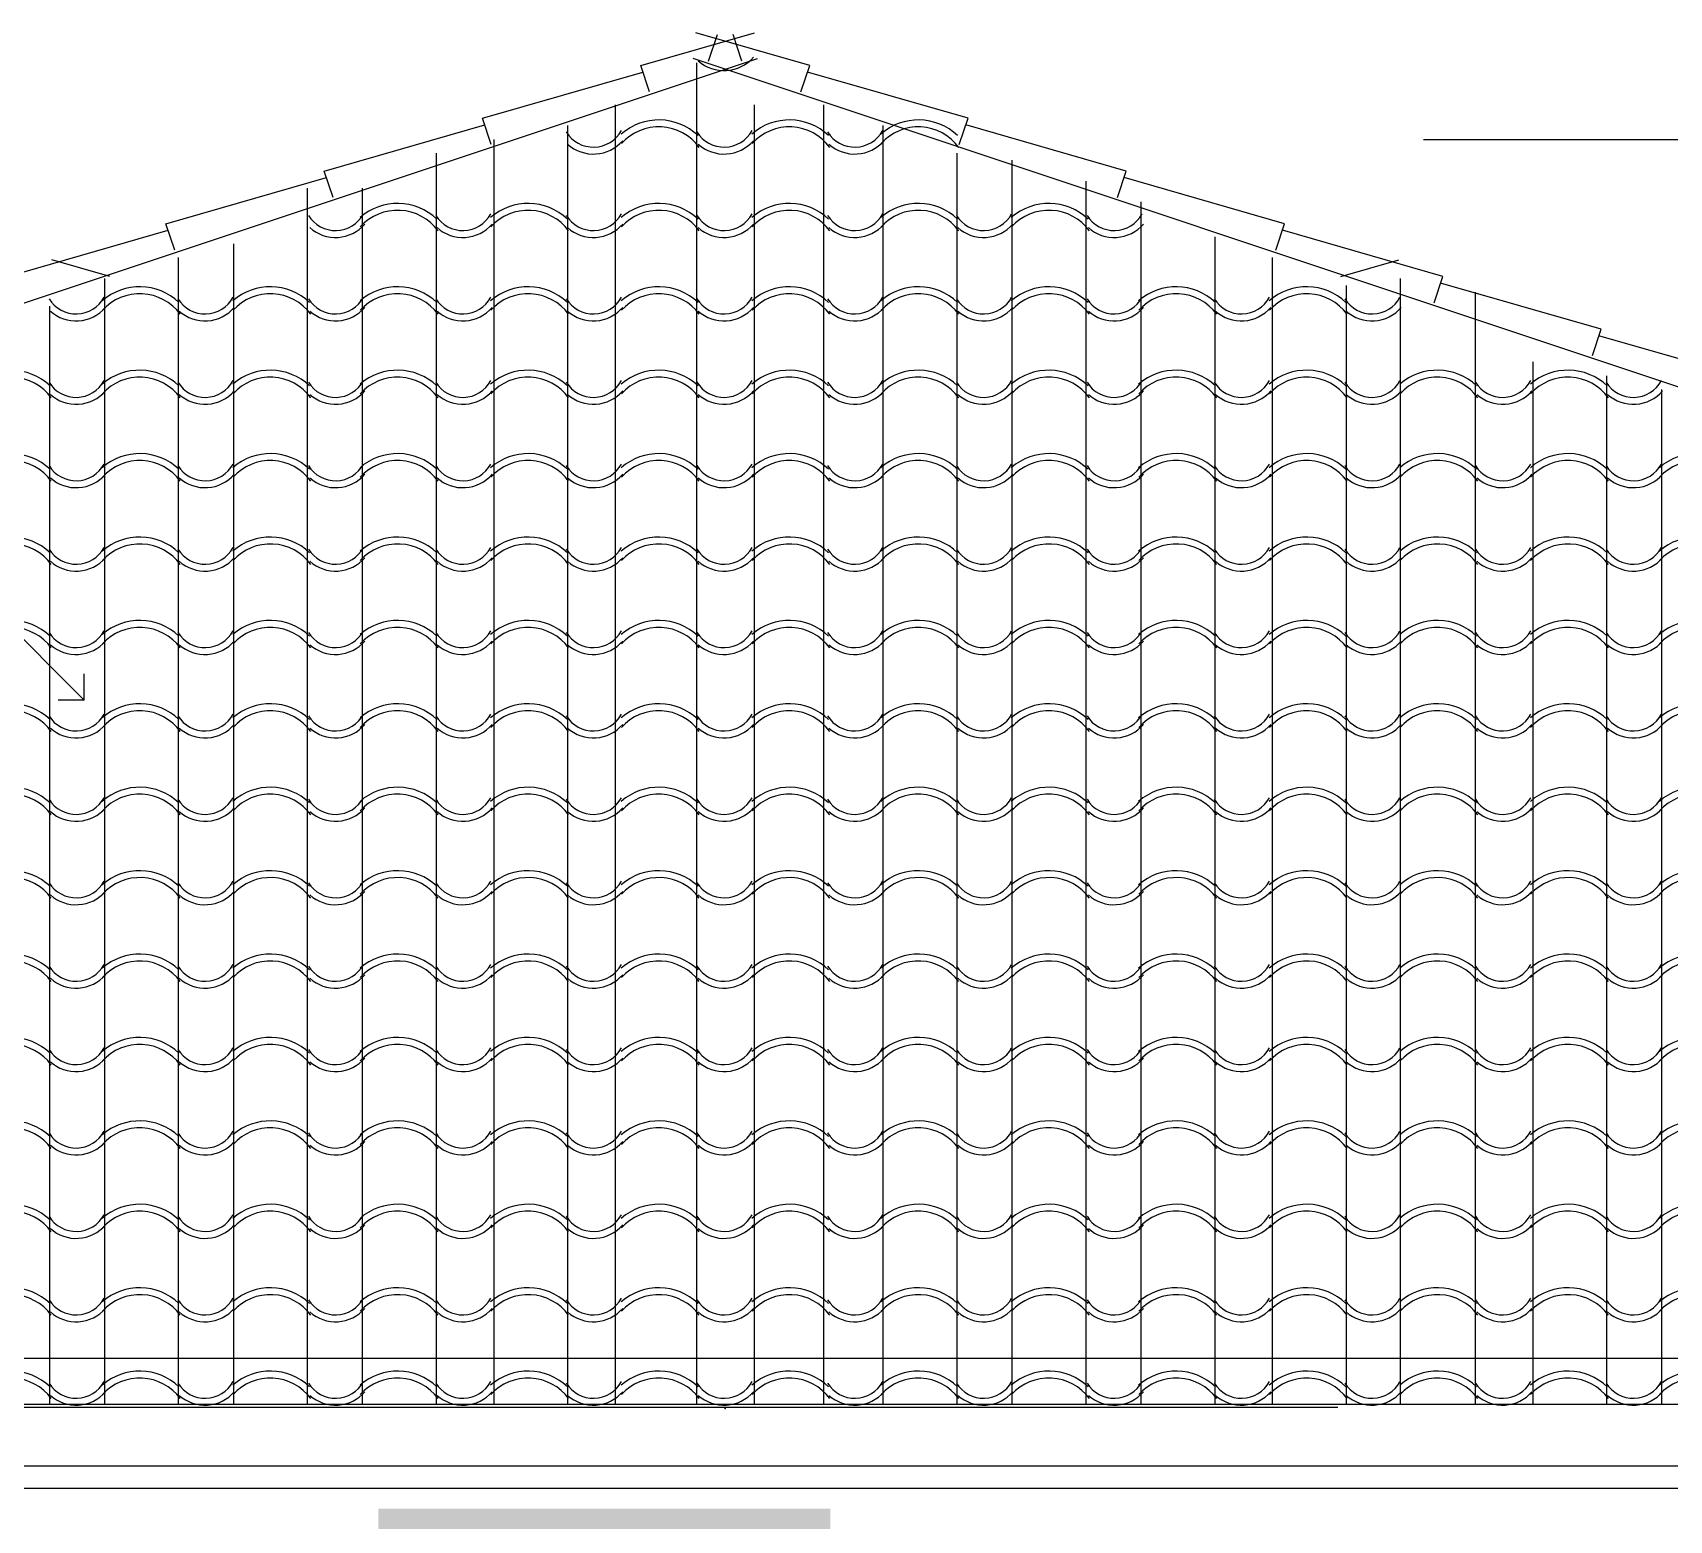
# Model space of a CAD drawing. Extents: x -92740 to -63661, y -15771 to -4391.
# Drawn here: x -84215.5 to -84090.2, y -12935.1 to -12821.1 of the extents above; entities that cross this region are included whole.
import ezdxf

# ---------------------------------------------------------------- set-up
doc = ezdxf.new("R2010")
doc.units = 0
doc.header["$MEASUREMENT"] = 0
for name, color, linetype in [('ELEVATIONS', 7, 'Continuous'), ('ROOFTILE', 7, 'Continuous'), ('STUCCO', 4, 'Continuous')]:
    doc.layers.add(name, color=color, linetype=linetype)

msp = doc.modelspace()

# ---------------------------------------------------------------- hatches: boundary and pattern name
at = {"layer": 'STUCCO', "linetype": 'Continuous', "ltscale": 12.78}
h = msp.add_hatch(dxfattribs=at)
h.set_pattern_fill('cement', color=9, scale=1.5625, style=0, pattern_type=2)
h.set_pattern_definition([(20, (0, 0), (-2.1376259, 5.8730789), [-6.09375015, 0.15625]), (55, (0, 0), (-5.11970028, 3.58485273), [-6.09375015, 0.15625]), (80, (0, 0), (-6.15504846, 1.0853011), [-6.09375015, 0.15625])])
h.paths.add_polyline_path([(-84456.9, -12936.3), (-84456.9, -13261.66), (-84421.75, -13261.66), (-84421.75, -13081.14), (-83898.84, -13081.14), (-83898.84, -13261.13), (-83867.95, -13261.13), (-83867.95, -12935.77), (-83898.84, -12935.77), (-83898.84, -13055.58), (-84023.44, -13055.58), (-84023.44, -12933.11), (-84057.52, -12933.11), (-84057.52, -13055.58), (-84154.44, -13055.58), (-84154.44, -12934.17), (-84189.05, -12934.17), (-84189.05, -13055.58), (-84286.5, -13055.58), (-84286.5, -12933.11), (-84322.18, -12933.11), (-84322.18, -13055.05), (-84421.75, -13055.05), (-84421.75, -12936.83)], flags=0)

# ---------------------------------------------------------------- linework, layer by layer
at = {"layer": 'ELEVATIONS', "color": 1, "linetype": 'Continuous', "ltscale": 12.78}
for p, q in [((-84168.96, -12823.6), (-84160.24, -12821.1)), ((-84156.02, -12823.6), (-84164.73, -12821.1)), ((-84163.76, -12823.27), (-84163.09, -12821.24)), ((-84161.21, -12823.27), (-84161.88, -12821.24)), ((-84470.72, -12926.64), (-84160.02, -12823.08)), ((-84181.08, -12827.64), (-84168.79, -12824.11)), ((-84168.28, -12825.62), (-84168.96, -12823.6)), ((-83854.26, -12926.64), (-84164.95, -12823.08)), ((-84156.69, -12825.62), (-84156.02, -12823.6)), ((-84143.89, -12827.64), (-84156.19, -12824.11)), ((-84180.41, -12829.66), (-84181.08, -12827.64)), ((-84144.57, -12829.66), (-84143.89, -12827.64)), ((-84193.21, -12831.69), (-84180.91, -12828.15)), ((-84131.77, -12831.69), (-84144.06, -12828.15)), ((-84192.53, -12833.71), (-84193.21, -12831.69)), ((-84132.44, -12833.71), (-84131.77, -12831.69)), ((-84205.33, -12835.73), (-84193.04, -12832.19)), ((-84119.65, -12835.73), (-84131.94, -12832.19)), ((-84217.45, -12839.77), (-84205.16, -12836.23)), ((-84204.66, -12837.75), (-84205.33, -12835.73)), ((-84120.32, -12837.75), (-84119.65, -12835.73)), ((-84107.52, -12839.77), (-84119.81, -12836.23)), ((-84209.64, -12839.77), (-84214.07, -12838.49)), ((-84115.34, -12839.77), (-84110.9, -12838.49)), ((-84108.19, -12841.79), (-84107.52, -12839.77)), ((-84095.4, -12843.81), (-84107.69, -12840.27)), ((-84096.07, -12845.83), (-84095.4, -12843.81)), ((-84083.27, -12847.85), (-84095.57, -12844.31)), ((-83676.34, -12926.18), (-84468.99, -12926.18)), ((-83680.55, -12930.92), (-84467.77, -12930.92)), ((-83680.8, -12932.63), (-84465.41, -12932.63))]:
    msp.add_line(p, q, dxfattribs=at)
at = {"layer": 'ELEVATIONS', "color": 1, "linetype": 'Continuous', "ltscale": 8.52}
for p, q in [((-84109, -12829.27), (-84047.23, -12829.27)), ((-84211.59, -12872.22), (-84211.59, -12870.21)), ((-84211.59, -12872.22), (-84213.6, -12872.22))]:
    msp.add_line(p, q, dxfattribs=at)
at = {"layer": 'ELEVATIONS', "color": 2, "linetype": 'Continuous', "ltscale": 8.52}
msp.add_line((-84252.06, -12831.75), (-84211.59, -12872.22), dxfattribs=at)
at = {"layer": 'ELEVATIONS', "color": 2, "linetype": 'Continuous', "ltscale": 12.78}
for p, q in [((-84500.03, -12922.65), (-83727.37, -12922.65)), ((-84499.47, -12926.38), (-84115.57, -12926.38))]:
    msp.add_line(p, q, dxfattribs=at)
at = {"layer": 'ELEVATIONS', "color": 1, "linetype": 'Continuous', "ltscale": 12.78}
msp.add_point((-84162.49, -12926.5), dxfattribs=at)
msp.add_point((-84162.49, -12926.5), dxfattribs=at)
at = {"layer": 'ROOFTILE', "color": 7, "linetype": 'Continuous', "ltscale": 12.78}
for p, q in [((-84164.66, -12926.18), (-84164.66, -12823.41)), ((-84170.9, -12926.18), (-84170.9, -12826.61)), ((-84160.25, -12926.18), (-84160.25, -12826.61)), ((-84154.93, -12926.18), (-84154.93, -12826.61)), ((-84174.54, -12926.18), (-84174.54, -12828.2)), ((-84150.38, -12926.18), (-84150.38, -12828.2)), ((-84184.61, -12926.18), (-84184.61, -12830.33)), ((-84180.2, -12926.18), (-84180.2, -12829.27)), ((-84144.72, -12926.18), (-84144.72, -12830.33)), ((-84140.5, -12926.18), (-84140.5, -12830.87)), ((-84134.84, -12926.18), (-84134.84, -12832.46)), ((-84194.48, -12926.18), (-84194.48, -12833)), ((-84190.27, -12926.18), (-84190.27, -12833)), ((-84130.63, -12926.18), (-84130.63, -12834.06)), ((-84124.97, -12926.18), (-84124.97, -12836.72)), ((-84200.14, -12926.18), (-84200.14, -12837.26)), ((-84204.36, -12926.18), (-84204.36, -12838.32)), ((-84120.56, -12926.18), (-84120.56, -12838.32)), ((-84210.02, -12926.18), (-84210.02, -12839.92)), ((-84114.9, -12926.18), (-84114.9, -12840.45)), ((-84110.77, -12926.18), (-84110.77, -12839.92)), ((-84105.02, -12926.18), (-84105.02, -12840.98)), ((-84214.23, -12926.18), (-84214.23, -12842.05)), ((-84100.61, -12926.18), (-84100.61, -12846.31)), ((-84094.95, -12926.18), (-84094.95, -12847.37)), ((-84090.74, -12926.18), (-84090.74, -12848.44))]:
    msp.add_line(p, q, dxfattribs=at)
for centre, radius, start, end in [((-84162.58, -12821.03), 2.97, 228.3381, 319.0707), ((-84167.58, -12832.15), 4.37, 46.5154, 131.1465), ((-84157.58, -12832.15), 4.37, 46.5154, 131.1465), ((-84147.7, -12832.15), 4.37, 46.5154, 131.1465), ((-84172.59, -12827.42), 2.44, 211.6504, 331.6052), ((-84167.58, -12832.15), 3.84, 36.0644, 138.0128), ((-84162.58, -12827.42), 2.44, 211.6504, 331.6052), ((-84157.58, -12832.15), 3.84, 36.0644, 138.0128), ((-84152.57, -12827.42), 2.44, 211.6504, 331.6052), ((-84147.7, -12832.15), 3.84, 36.0644, 138.0128), ((-84172.59, -12827.42), 2.97, 228.3381, 319.0707), ((-84162.58, -12827.42), 2.97, 228.3381, 319.0707), ((-84152.57, -12827.42), 2.97, 228.3381, 319.0707), ((-84187.59, -12838.54), 4.37, 46.5154, 131.1465), ((-84177.59, -12838.54), 4.37, 46.5154, 131.1465), ((-84167.58, -12838.54), 4.37, 46.5154, 131.1465), ((-84157.58, -12838.54), 4.37, 46.5154, 131.1465), ((-84147.7, -12838.54), 4.37, 46.5154, 131.1465), ((-84137.7, -12838.54), 4.37, 46.5154, 131.1465), ((-84192.34, -12833.81), 2.44, 211.6504, 331.6052), ((-84187.59, -12838.54), 3.84, 36.0644, 138.0128), ((-84182.59, -12833.81), 2.44, 211.6504, 331.6052), ((-84177.59, -12838.54), 3.84, 36.0644, 138.0128), ((-84172.59, -12833.81), 2.44, 211.6504, 331.6052), ((-84167.58, -12838.54), 3.84, 36.0644, 138.0128), ((-84162.58, -12833.81), 2.44, 211.6504, 331.6052), ((-84157.58, -12838.54), 3.84, 36.0644, 138.0128), ((-84152.57, -12833.81), 2.44, 211.6504, 331.6052), ((-84147.7, -12838.54), 3.84, 36.0644, 138.0128), ((-84142.7, -12833.81), 2.44, 211.6504, 331.6052), ((-84137.7, -12838.54), 3.84, 36.0644, 138.0128), ((-84132.7, -12833.81), 2.44, 211.6504, 331.6052), ((-84192.34, -12833.81), 2.97, 228.3381, 319.0707), ((-84182.59, -12833.81), 2.97, 228.3381, 319.0707), ((-84172.59, -12833.81), 2.97, 228.3381, 319.0707), ((-84162.58, -12833.81), 2.97, 228.3381, 319.0707), ((-84152.57, -12833.81), 2.97, 228.3381, 319.0707), ((-84142.7, -12833.81), 2.97, 228.3381, 319.0707), ((-84132.7, -12833.81), 2.97, 228.3381, 319.0707), ((-84212.21, -12840.2), 2.44, 211.6504, 331.6052), ((-84207.34, -12844.93), 4.37, 46.5154, 131.1465), ((-84207.34, -12844.93), 3.84, 36.0644, 138.0128), ((-84202.34, -12840.2), 2.44, 211.6504, 331.6052), ((-84197.34, -12844.93), 4.37, 46.5154, 131.1465), ((-84197.34, -12844.93), 3.84, 36.0644, 138.0128), ((-84192.34, -12840.2), 2.44, 211.6504, 331.6052), ((-84187.59, -12844.93), 4.37, 46.5154, 131.1465), ((-84187.59, -12844.93), 3.84, 36.0644, 138.0128), ((-84182.59, -12840.2), 2.44, 211.6504, 331.6052), ((-84177.59, -12844.93), 4.37, 46.5154, 131.1465), ((-84177.59, -12844.93), 3.84, 36.0644, 138.0128), ((-84172.59, -12840.2), 2.44, 211.6504, 331.6052), ((-84167.58, -12844.93), 4.37, 46.5154, 131.1465), ((-84167.58, -12844.93), 3.84, 36.0644, 138.0128), ((-84162.58, -12840.2), 2.44, 211.6504, 331.6052), ((-84157.58, -12844.93), 4.37, 46.5154, 131.1465), ((-84157.58, -12844.93), 3.84, 36.0644, 138.0128), ((-84152.57, -12840.2), 2.44, 211.6504, 331.6052), ((-84147.7, -12844.93), 4.37, 46.5154, 131.1465), ((-84147.7, -12844.93), 3.84, 36.0644, 138.0128), ((-84142.7, -12840.2), 2.44, 211.6504, 331.6052), ((-84137.7, -12844.93), 4.37, 46.5154, 131.1465), ((-84137.7, -12844.93), 3.84, 36.0644, 138.0128), ((-84132.7, -12840.2), 2.44, 211.6504, 331.6052), ((-84127.95, -12844.93), 4.37, 46.5154, 131.1465), ((-84127.95, -12844.93), 3.84, 36.0644, 138.0128), ((-84122.95, -12840.2), 2.44, 211.6504, 331.6052), ((-84117.95, -12844.93), 4.37, 46.5154, 131.1465), ((-84117.95, -12844.93), 3.84, 36.0644, 138.0128), ((-84112.95, -12840.2), 2.44, 211.6504, 331.6052), ((-84212.21, -12840.2), 2.97, 228.3381, 319.0707), ((-84202.34, -12840.2), 2.97, 228.3381, 319.0707), ((-84192.34, -12840.2), 2.97, 228.3381, 319.0707), ((-84182.59, -12840.2), 2.97, 228.3381, 319.0707), ((-84172.59, -12840.2), 2.97, 228.3381, 319.0707), ((-84162.58, -12840.2), 2.97, 228.3381, 319.0707), ((-84152.57, -12840.2), 2.97, 228.3381, 319.0707), ((-84142.7, -12840.2), 2.97, 228.3381, 319.0707), ((-84132.7, -12840.2), 2.97, 228.3381, 319.0707), ((-84122.95, -12840.2), 2.97, 228.3381, 319.0707), ((-84112.95, -12840.2), 2.97, 228.3381, 319.0707), ((-84217.22, -12851.32), 4.37, 46.5154, 131.1465), ((-84217.22, -12851.32), 3.84, 36.0644, 138.0128), ((-84212.21, -12846.59), 2.44, 211.6504, 331.6052), ((-84207.34, -12851.32), 4.37, 46.5154, 131.1465), ((-84207.34, -12851.32), 3.84, 36.0644, 138.0128), ((-84202.34, -12846.59), 2.44, 211.6504, 331.6052), ((-84197.34, -12851.32), 4.37, 46.5154, 131.1465), ((-84197.34, -12851.32), 3.84, 36.0644, 138.0128), ((-84192.34, -12846.59), 2.44, 211.6504, 331.6052), ((-84187.59, -12851.32), 4.37, 46.5154, 131.1465), ((-84187.59, -12851.32), 3.84, 36.0644, 138.0128), ((-84182.59, -12846.59), 2.44, 211.6504, 331.6052), ((-84177.59, -12851.32), 4.37, 46.5154, 131.1465), ((-84177.59, -12851.32), 3.84, 36.0644, 138.0128), ((-84172.59, -12846.59), 2.44, 211.6504, 331.6052), ((-84167.58, -12851.32), 4.37, 46.5154, 131.1465), ((-84167.58, -12851.32), 3.84, 36.0644, 138.0128), ((-84162.58, -12846.59), 2.44, 211.6504, 331.6052), ((-84157.58, -12851.32), 4.37, 46.5154, 131.1465), ((-84157.58, -12851.32), 3.84, 36.0644, 138.0128), ((-84152.57, -12846.59), 2.44, 211.6504, 331.6052), ((-84147.7, -12851.32), 4.37, 46.5154, 131.1465), ((-84147.7, -12851.32), 3.84, 36.0644, 138.0128), ((-84142.7, -12846.59), 2.44, 211.6504, 331.6052), ((-84137.7, -12851.32), 4.37, 46.5154, 131.1465), ((-84137.7, -12851.32), 3.84, 36.0644, 138.0128), ((-84132.7, -12846.59), 2.44, 211.6504, 331.6052), ((-84127.95, -12851.32), 4.37, 46.5154, 131.1465), ((-84127.95, -12851.32), 3.84, 36.0644, 138.0128), ((-84122.95, -12846.59), 2.44, 211.6504, 331.6052), ((-84117.95, -12851.32), 4.37, 46.5154, 131.1465), ((-84117.95, -12851.32), 3.84, 36.0644, 138.0128), ((-84112.95, -12846.59), 2.44, 211.6504, 331.6052), ((-84107.94, -12851.32), 4.37, 46.5154, 131.1465), ((-84107.94, -12851.32), 3.84, 36.0644, 138.0128), ((-84102.94, -12846.59), 2.44, 211.6504, 331.6052), ((-84097.94, -12851.32), 4.37, 46.5154, 131.1465), ((-84097.94, -12851.32), 3.84, 36.0644, 138.0128), ((-84092.93, -12846.59), 2.44, 211.6504, 331.6052), ((-84212.21, -12846.59), 2.97, 228.3381, 319.0707), ((-84202.34, -12846.59), 2.97, 228.3381, 319.0707), ((-84192.34, -12846.59), 2.97, 228.3381, 319.0707), ((-84182.59, -12846.59), 2.97, 228.3381, 319.0707), ((-84172.59, -12846.59), 2.97, 228.3381, 319.0707), ((-84162.58, -12846.59), 2.97, 228.3381, 319.0707), ((-84152.57, -12846.59), 2.97, 228.3381, 319.0707), ((-84142.7, -12846.59), 2.97, 228.3381, 319.0707), ((-84132.7, -12846.59), 2.97, 228.3381, 319.0707), ((-84122.95, -12846.59), 2.97, 228.3381, 319.0707), ((-84112.95, -12846.59), 2.97, 228.3381, 319.0707), ((-84102.94, -12846.59), 2.97, 228.3381, 319.0707), ((-84092.93, -12846.59), 2.97, 228.3381, 319.0707), ((-84217.22, -12857.71), 4.37, 46.5154, 131.1465), ((-84217.22, -12857.71), 3.84, 36.0644, 138.0128), ((-84212.21, -12852.98), 2.44, 211.6504, 331.6052), ((-84207.34, -12857.71), 4.37, 46.5154, 131.1465), ((-84207.34, -12857.71), 3.84, 36.0644, 138.0128), ((-84202.34, -12852.98), 2.44, 211.6504, 331.6052), ((-84197.34, -12857.71), 4.37, 46.5154, 131.1465), ((-84197.34, -12857.71), 3.84, 36.0644, 138.0128), ((-84192.34, -12852.98), 2.44, 211.6504, 331.6052), ((-84187.59, -12857.71), 4.37, 46.5154, 131.1465), ((-84187.59, -12857.71), 3.84, 36.0644, 138.0128), ((-84182.59, -12852.98), 2.44, 211.6504, 331.6052), ((-84177.59, -12857.71), 4.37, 46.5154, 131.1465), ((-84177.59, -12857.71), 3.84, 36.0644, 138.0128), ((-84172.59, -12852.98), 2.44, 211.6504, 331.6052), ((-84167.58, -12857.71), 4.37, 46.5154, 131.1465), ((-84167.58, -12857.71), 3.84, 36.0644, 138.0128), ((-84162.58, -12852.98), 2.44, 211.6504, 331.6052), ((-84157.58, -12857.71), 4.37, 46.5154, 131.1465), ((-84157.58, -12857.71), 3.84, 36.0644, 138.0128), ((-84152.57, -12852.98), 2.44, 211.6504, 331.6052), ((-84147.7, -12857.71), 4.37, 46.5154, 131.1465), ((-84147.7, -12857.71), 3.84, 36.0644, 138.0128), ((-84142.7, -12852.98), 2.44, 211.6504, 331.6052), ((-84137.7, -12857.71), 4.37, 46.5154, 131.1465), ((-84137.7, -12857.71), 3.84, 36.0644, 138.0128), ((-84132.7, -12852.98), 2.44, 211.6504, 331.6052), ((-84127.95, -12857.71), 4.37, 46.5154, 131.1465), ((-84127.95, -12857.71), 3.84, 36.0644, 138.0128), ((-84122.95, -12852.98), 2.44, 211.6504, 331.6052), ((-84117.95, -12857.71), 4.37, 46.5154, 131.1465), ((-84117.95, -12857.71), 3.84, 36.0644, 138.0128), ((-84112.95, -12852.98), 2.44, 211.6504, 331.6052), ((-84107.94, -12857.71), 4.37, 46.5154, 131.1465), ((-84107.94, -12857.71), 3.84, 36.0644, 138.0128), ((-84102.94, -12852.98), 2.44, 211.6504, 331.6052), ((-84097.94, -12857.71), 4.37, 46.5154, 131.1465), ((-84097.94, -12857.71), 3.84, 36.0644, 138.0128), ((-84092.93, -12852.98), 2.44, 211.6504, 331.6052), ((-84088.06, -12857.71), 4.37, 46.5154, 131.1465), ((-84088.06, -12857.71), 3.84, 36.0644, 138.0128), ((-84212.21, -12852.98), 2.97, 228.3381, 319.0707), ((-84202.34, -12852.98), 2.97, 228.3381, 319.0707), ((-84192.34, -12852.98), 2.97, 228.3381, 319.0707), ((-84182.59, -12852.98), 2.97, 228.3381, 319.0707), ((-84172.59, -12852.98), 2.97, 228.3381, 319.0707), ((-84162.58, -12852.98), 2.97, 228.3381, 319.0707), ((-84152.57, -12852.98), 2.97, 228.3381, 319.0707), ((-84142.7, -12852.98), 2.97, 228.3381, 319.0707), ((-84132.7, -12852.98), 2.97, 228.3381, 319.0707), ((-84122.95, -12852.98), 2.97, 228.3381, 319.0707), ((-84112.95, -12852.98), 2.97, 228.3381, 319.0707), ((-84102.94, -12852.98), 2.97, 228.3381, 319.0707), ((-84092.93, -12852.98), 2.97, 228.3381, 319.0707), ((-84217.22, -12864.1), 4.37, 46.5154, 131.1465), ((-84217.22, -12864.1), 3.84, 36.0644, 138.0128), ((-84212.21, -12859.37), 2.44, 211.6504, 331.6052), ((-84207.34, -12864.1), 4.37, 46.5154, 131.1465), ((-84207.34, -12864.1), 3.84, 36.0644, 138.0128), ((-84202.34, -12859.37), 2.44, 211.6504, 331.6052), ((-84197.34, -12864.1), 4.37, 46.5154, 131.1465), ((-84197.34, -12864.1), 3.84, 36.0644, 138.0128), ((-84192.34, -12859.37), 2.44, 211.6504, 331.6052), ((-84187.59, -12864.1), 4.37, 46.5154, 131.1465), ((-84187.59, -12864.1), 3.84, 36.0644, 138.0128), ((-84182.59, -12859.37), 2.44, 211.6504, 331.6052), ((-84177.59, -12864.1), 4.37, 46.5154, 131.1465), ((-84177.59, -12864.1), 3.84, 36.0644, 138.0128), ((-84172.59, -12859.37), 2.44, 211.6504, 331.6052), ((-84167.58, -12864.1), 4.37, 46.5154, 131.1465), ((-84167.58, -12864.1), 3.84, 36.0644, 138.0128), ((-84162.58, -12859.37), 2.44, 211.6504, 331.6052), ((-84157.58, -12864.1), 4.37, 46.5154, 131.1465), ((-84157.58, -12864.1), 3.84, 36.0644, 138.0128), ((-84152.57, -12859.37), 2.44, 211.6504, 331.6052), ((-84147.7, -12864.1), 4.37, 46.5154, 131.1465), ((-84147.7, -12864.1), 3.84, 36.0644, 138.0128), ((-84142.7, -12859.37), 2.44, 211.6504, 331.6052), ((-84137.7, -12864.1), 4.37, 46.5154, 131.1465), ((-84137.7, -12864.1), 3.84, 36.0644, 138.0128), ((-84132.7, -12859.37), 2.44, 211.6504, 331.6052), ((-84127.95, -12864.1), 4.37, 46.5154, 131.1465), ((-84127.95, -12864.1), 3.84, 36.0644, 138.0128), ((-84122.95, -12859.37), 2.44, 211.6504, 331.6052), ((-84117.95, -12864.1), 4.37, 46.5154, 131.1465), ((-84117.95, -12864.1), 3.84, 36.0644, 138.0128), ((-84112.95, -12859.37), 2.44, 211.6504, 331.6052), ((-84107.94, -12864.1), 4.37, 46.5154, 131.1465), ((-84107.94, -12864.1), 3.84, 36.0644, 138.0128), ((-84102.94, -12859.37), 2.44, 211.6504, 331.6052), ((-84097.94, -12864.1), 4.37, 46.5154, 131.1465), ((-84097.94, -12864.1), 3.84, 36.0644, 138.0128), ((-84092.93, -12859.37), 2.44, 211.6504, 331.6052), ((-84088.06, -12864.1), 4.37, 46.5154, 131.1465), ((-84088.06, -12864.1), 3.84, 36.0644, 138.0128), ((-84212.21, -12859.37), 2.97, 228.3381, 319.0707), ((-84202.34, -12859.37), 2.97, 228.3381, 319.0707), ((-84192.34, -12859.37), 2.97, 228.3381, 319.0707), ((-84182.59, -12859.37), 2.97, 228.3381, 319.0707), ((-84172.59, -12859.37), 2.97, 228.3381, 319.0707), ((-84162.58, -12859.37), 2.97, 228.3381, 319.0707), ((-84152.57, -12859.37), 2.97, 228.3381, 319.0707), ((-84142.7, -12859.37), 2.97, 228.3381, 319.0707), ((-84132.7, -12859.37), 2.97, 228.3381, 319.0707), ((-84122.95, -12859.37), 2.97, 228.3381, 319.0707), ((-84112.95, -12859.37), 2.97, 228.3381, 319.0707), ((-84102.94, -12859.37), 2.97, 228.3381, 319.0707), ((-84092.93, -12859.37), 2.97, 228.3381, 319.0707), ((-84217.22, -12870.49), 4.37, 46.5154, 131.1465), ((-84217.22, -12870.49), 3.84, 36.0644, 138.0128), ((-84207.34, -12870.49), 4.37, 46.5154, 131.1465), ((-84207.34, -12870.49), 3.84, 36.0644, 138.0128), ((-84197.34, -12870.49), 4.37, 46.5154, 131.1465), ((-84197.34, -12870.49), 3.84, 36.0644, 138.0128), ((-84187.59, -12870.49), 4.37, 46.5154, 131.1465), ((-84187.59, -12870.49), 3.84, 36.0644, 138.0128), ((-84177.59, -12870.49), 4.37, 46.5154, 131.1465), ((-84177.59, -12870.49), 3.84, 36.0644, 138.0128), ((-84167.58, -12870.49), 4.37, 46.5154, 131.1465), ((-84167.58, -12870.49), 3.84, 36.0644, 138.0128), ((-84157.58, -12870.49), 4.37, 46.5154, 131.1465), ((-84157.58, -12870.49), 3.84, 36.0644, 138.0128), ((-84147.7, -12870.49), 4.37, 46.5154, 131.1465), ((-84147.7, -12870.49), 3.84, 36.0644, 138.0128), ((-84137.7, -12870.49), 4.37, 46.5154, 131.1465), ((-84137.7, -12870.49), 3.84, 36.0644, 138.0128), ((-84127.95, -12870.49), 4.37, 46.5154, 131.1465), ((-84127.95, -12870.49), 3.84, 36.0644, 138.0128), ((-84117.95, -12870.49), 4.37, 46.5154, 131.1465), ((-84117.95, -12870.49), 3.84, 36.0644, 138.0128), ((-84107.94, -12870.49), 4.37, 46.5154, 131.1465), ((-84107.94, -12870.49), 3.84, 36.0644, 138.0128), ((-84097.94, -12870.49), 4.37, 46.5154, 131.1465), ((-84097.94, -12870.49), 3.84, 36.0644, 138.0128), ((-84088.06, -12870.49), 4.37, 46.5154, 131.1465), ((-84088.06, -12870.49), 3.84, 36.0644, 138.0128), ((-84212.21, -12865.76), 2.44, 211.6504, 331.6052), ((-84212.21, -12865.76), 2.97, 228.3381, 319.0707), ((-84202.34, -12865.76), 2.44, 211.6504, 331.6052), ((-84202.34, -12865.76), 2.97, 228.3381, 319.0707), ((-84192.34, -12865.76), 2.44, 211.6504, 331.6052), ((-84192.34, -12865.76), 2.97, 228.3381, 319.0707), ((-84182.59, -12865.76), 2.44, 211.6504, 331.6052), ((-84182.59, -12865.76), 2.97, 228.3381, 319.0707), ((-84172.59, -12865.76), 2.44, 211.6504, 331.6052), ((-84172.59, -12865.76), 2.97, 228.3381, 319.0707), ((-84162.58, -12865.76), 2.44, 211.6504, 331.6052), ((-84162.58, -12865.76), 2.97, 228.3381, 319.0707), ((-84152.57, -12865.76), 2.44, 211.6504, 331.6052), ((-84152.57, -12865.76), 2.97, 228.3381, 319.0707), ((-84142.7, -12865.76), 2.44, 211.6504, 331.6052), ((-84142.7, -12865.76), 2.97, 228.3381, 319.0707), ((-84132.7, -12865.76), 2.44, 211.6504, 331.6052), ((-84132.7, -12865.76), 2.97, 228.3381, 319.0707), ((-84122.95, -12865.76), 2.44, 211.6504, 331.6052), ((-84122.95, -12865.76), 2.97, 228.3381, 319.0707), ((-84112.95, -12865.76), 2.44, 211.6504, 331.6052), ((-84112.95, -12865.76), 2.97, 228.3381, 319.0707), ((-84102.94, -12865.76), 2.44, 211.6504, 331.6052), ((-84102.94, -12865.76), 2.97, 228.3381, 319.0707), ((-84092.93, -12865.76), 2.44, 211.6504, 331.6052), ((-84092.93, -12865.76), 2.97, 228.3381, 319.0707), ((-84217.22, -12876.88), 4.37, 46.5154, 131.1465), ((-84217.22, -12876.88), 3.84, 36.0644, 138.0128), ((-84207.34, -12876.88), 4.37, 46.5154, 131.1465), ((-84207.34, -12876.88), 3.84, 36.0644, 138.0128), ((-84197.34, -12876.88), 4.37, 46.5154, 131.1465), ((-84197.34, -12876.88), 3.84, 36.0644, 138.0128), ((-84187.59, -12876.88), 4.37, 46.5154, 131.1465), ((-84187.59, -12876.88), 3.84, 36.0644, 138.0128), ((-84177.59, -12876.88), 4.37, 46.5154, 131.1465), ((-84177.59, -12876.88), 3.84, 36.0644, 138.0128), ((-84167.58, -12876.88), 4.37, 46.5154, 131.1465), ((-84167.58, -12876.88), 3.84, 36.0644, 138.0128), ((-84157.58, -12876.88), 4.37, 46.5154, 131.1465), ((-84157.58, -12876.88), 3.84, 36.0644, 138.0128), ((-84147.7, -12876.88), 4.37, 46.5154, 131.1465), ((-84147.7, -12876.88), 3.84, 36.0644, 138.0128), ((-84137.7, -12876.88), 4.37, 46.5154, 131.1465), ((-84137.7, -12876.88), 3.84, 36.0644, 138.0128), ((-84127.95, -12876.88), 4.37, 46.5154, 131.1465), ((-84127.95, -12876.88), 3.84, 36.0644, 138.0128), ((-84117.95, -12876.88), 4.37, 46.5154, 131.1465), ((-84117.95, -12876.88), 3.84, 36.0644, 138.0128), ((-84107.94, -12876.88), 4.37, 46.5154, 131.1465), ((-84107.94, -12876.88), 3.84, 36.0644, 138.0128), ((-84097.94, -12876.88), 4.37, 46.5154, 131.1465), ((-84097.94, -12876.88), 3.84, 36.0644, 138.0128), ((-84088.06, -12876.88), 4.37, 46.5154, 131.1465), ((-84088.06, -12876.88), 3.84, 36.0644, 138.0128), ((-84212.21, -12872.15), 2.44, 211.6504, 331.6052), ((-84212.21, -12872.15), 2.97, 228.3381, 319.0707), ((-84202.34, -12872.15), 2.44, 211.6504, 331.6052), ((-84202.34, -12872.15), 2.97, 228.3381, 319.0707), ((-84192.34, -12872.15), 2.44, 211.6504, 331.6052), ((-84192.34, -12872.15), 2.97, 228.3381, 319.0707), ((-84182.59, -12872.15), 2.44, 211.6504, 331.6052), ((-84182.59, -12872.15), 2.97, 228.3381, 319.0707), ((-84172.59, -12872.15), 2.44, 211.6504, 331.6052), ((-84172.59, -12872.15), 2.97, 228.3381, 319.0707), ((-84162.58, -12872.15), 2.44, 211.6504, 331.6052), ((-84162.58, -12872.15), 2.97, 228.3381, 319.0707), ((-84152.57, -12872.15), 2.44, 211.6504, 331.6052), ((-84152.57, -12872.15), 2.97, 228.3381, 319.0707), ((-84142.7, -12872.15), 2.44, 211.6504, 331.6052), ((-84142.7, -12872.15), 2.97, 228.3381, 319.0707), ((-84132.7, -12872.15), 2.44, 211.6504, 331.6052), ((-84132.7, -12872.15), 2.97, 228.3381, 319.0707), ((-84122.95, -12872.15), 2.44, 211.6504, 331.6052), ((-84122.95, -12872.15), 2.97, 228.3381, 319.0707), ((-84112.95, -12872.15), 2.44, 211.6504, 331.6052), ((-84112.95, -12872.15), 2.97, 228.3381, 319.0707), ((-84102.94, -12872.15), 2.44, 211.6504, 331.6052), ((-84102.94, -12872.15), 2.97, 228.3381, 319.0707), ((-84092.93, -12872.15), 2.44, 211.6504, 331.6052), ((-84092.93, -12872.15), 2.97, 228.3381, 319.0707), ((-84217.22, -12883.27), 4.37, 46.5154, 131.1465), ((-84207.34, -12883.27), 4.37, 46.5154, 131.1465), ((-84197.34, -12883.27), 4.37, 46.5154, 131.1465), ((-84187.59, -12883.27), 4.37, 46.5154, 131.1465), ((-84177.59, -12883.27), 4.37, 46.5154, 131.1465), ((-84167.58, -12883.27), 4.37, 46.5154, 131.1465), ((-84157.58, -12883.27), 4.37, 46.5154, 131.1465), ((-84147.7, -12883.27), 4.37, 46.5154, 131.1465), ((-84137.7, -12883.27), 4.37, 46.5154, 131.1465), ((-84127.95, -12883.27), 4.37, 46.5154, 131.1465), ((-84117.95, -12883.27), 4.37, 46.5154, 131.1465), ((-84107.94, -12883.27), 4.37, 46.5154, 131.1465), ((-84097.94, -12883.27), 4.37, 46.5154, 131.1465), ((-84088.06, -12883.27), 4.37, 46.5154, 131.1465), ((-84217.22, -12883.27), 3.84, 36.0644, 138.0128), ((-84212.21, -12878.54), 2.44, 211.6504, 331.6052), ((-84212.21, -12878.54), 2.97, 228.3381, 319.0707), ((-84207.34, -12883.27), 3.84, 36.0644, 138.0128), ((-84202.34, -12878.54), 2.44, 211.6504, 331.6052), ((-84202.34, -12878.54), 2.97, 228.3381, 319.0707), ((-84197.34, -12883.27), 3.84, 36.0644, 138.0128), ((-84192.34, -12878.54), 2.44, 211.6504, 331.6052), ((-84192.34, -12878.54), 2.97, 228.3381, 319.0707), ((-84187.59, -12883.27), 3.84, 36.0644, 138.0128), ((-84182.59, -12878.54), 2.44, 211.6504, 331.6052), ((-84182.59, -12878.54), 2.97, 228.3381, 319.0707), ((-84177.59, -12883.27), 3.84, 36.0644, 138.0128), ((-84172.59, -12878.54), 2.44, 211.6504, 331.6052), ((-84172.59, -12878.54), 2.97, 228.3381, 319.0707), ((-84167.58, -12883.27), 3.84, 36.0644, 138.0128), ((-84162.58, -12878.54), 2.44, 211.6504, 331.6052), ((-84162.58, -12878.54), 2.97, 228.3381, 319.0707), ((-84157.58, -12883.27), 3.84, 36.0644, 138.0128), ((-84152.57, -12878.54), 2.44, 211.6504, 331.6052), ((-84152.57, -12878.54), 2.97, 228.3381, 319.0707), ((-84147.7, -12883.27), 3.84, 36.0644, 138.0128), ((-84142.7, -12878.54), 2.44, 211.6504, 331.6052), ((-84142.7, -12878.54), 2.97, 228.3381, 319.0707), ((-84137.7, -12883.27), 3.84, 36.0644, 138.0128), ((-84132.7, -12878.54), 2.44, 211.6504, 331.6052), ((-84132.7, -12878.54), 2.97, 228.3381, 319.0707), ((-84127.95, -12883.27), 3.84, 36.0644, 138.0128), ((-84122.95, -12878.54), 2.44, 211.6504, 331.6052), ((-84122.95, -12878.54), 2.97, 228.3381, 319.0707), ((-84117.95, -12883.27), 3.84, 36.0644, 138.0128), ((-84112.95, -12878.54), 2.44, 211.6504, 331.6052), ((-84112.95, -12878.54), 2.97, 228.3381, 319.0707), ((-84107.94, -12883.27), 3.84, 36.0644, 138.0128), ((-84102.94, -12878.54), 2.44, 211.6504, 331.6052), ((-84102.94, -12878.54), 2.97, 228.3381, 319.0707), ((-84097.94, -12883.27), 3.84, 36.0644, 138.0128), ((-84092.93, -12878.54), 2.44, 211.6504, 331.6052), ((-84092.93, -12878.54), 2.97, 228.3381, 319.0707), ((-84088.06, -12883.27), 3.84, 36.0644, 138.0128), ((-84217.22, -12889.66), 4.37, 46.5154, 131.1465), ((-84207.34, -12889.66), 4.37, 46.5154, 131.1465), ((-84197.34, -12889.66), 4.37, 46.5154, 131.1465), ((-84187.59, -12889.66), 4.37, 46.5154, 131.1465), ((-84177.59, -12889.66), 4.37, 46.5154, 131.1465), ((-84167.58, -12889.66), 4.37, 46.5154, 131.1465), ((-84157.58, -12889.66), 4.37, 46.5154, 131.1465), ((-84147.7, -12889.66), 4.37, 46.5154, 131.1465), ((-84137.7, -12889.66), 4.37, 46.5154, 131.1465), ((-84127.95, -12889.66), 4.37, 46.5154, 131.1465), ((-84117.95, -12889.66), 4.37, 46.5154, 131.1465), ((-84107.94, -12889.66), 4.37, 46.5154, 131.1465), ((-84097.94, -12889.66), 4.37, 46.5154, 131.1465), ((-84088.06, -12889.66), 4.37, 46.5154, 131.1465), ((-84217.22, -12889.66), 3.84, 36.0644, 138.0128), ((-84212.21, -12884.93), 2.44, 211.6504, 331.6052), ((-84212.21, -12884.93), 2.97, 228.3381, 319.0707), ((-84207.34, -12889.66), 3.84, 36.0644, 138.0128), ((-84202.34, -12884.93), 2.44, 211.6504, 331.6052), ((-84202.34, -12884.93), 2.97, 228.3381, 319.0707), ((-84197.34, -12889.66), 3.84, 36.0644, 138.0128), ((-84192.34, -12884.93), 2.44, 211.6504, 331.6052), ((-84192.34, -12884.93), 2.97, 228.3381, 319.0707), ((-84187.59, -12889.66), 3.84, 36.0644, 138.0128), ((-84182.59, -12884.93), 2.44, 211.6504, 331.6052), ((-84182.59, -12884.93), 2.97, 228.3381, 319.0707), ((-84177.59, -12889.66), 3.84, 36.0644, 138.0128), ((-84172.59, -12884.93), 2.44, 211.6504, 331.6052), ((-84172.59, -12884.93), 2.97, 228.3381, 319.0707), ((-84167.58, -12889.66), 3.84, 36.0644, 138.0128), ((-84162.58, -12884.93), 2.44, 211.6504, 331.6052), ((-84162.58, -12884.93), 2.97, 228.3381, 319.0707), ((-84157.58, -12889.66), 3.84, 36.0644, 138.0128), ((-84152.57, -12884.93), 2.44, 211.6504, 331.6052), ((-84152.57, -12884.93), 2.97, 228.3381, 319.0707), ((-84147.7, -12889.66), 3.84, 36.0644, 138.0128), ((-84142.7, -12884.93), 2.44, 211.6504, 331.6052), ((-84142.7, -12884.93), 2.97, 228.3381, 319.0707), ((-84137.7, -12889.66), 3.84, 36.0644, 138.0128), ((-84132.7, -12884.93), 2.44, 211.6504, 331.6052), ((-84132.7, -12884.93), 2.97, 228.3381, 319.0707), ((-84127.95, -12889.66), 3.84, 36.0644, 138.0128), ((-84122.95, -12884.93), 2.44, 211.6504, 331.6052), ((-84122.95, -12884.93), 2.97, 228.3381, 319.0707), ((-84117.95, -12889.66), 3.84, 36.0644, 138.0128), ((-84112.95, -12884.93), 2.44, 211.6504, 331.6052), ((-84112.95, -12884.93), 2.97, 228.3381, 319.0707), ((-84107.94, -12889.66), 3.84, 36.0644, 138.0128), ((-84102.94, -12884.93), 2.44, 211.6504, 331.6052), ((-84102.94, -12884.93), 2.97, 228.3381, 319.0707), ((-84097.94, -12889.66), 3.84, 36.0644, 138.0128), ((-84092.93, -12884.93), 2.44, 211.6504, 331.6052), ((-84092.93, -12884.93), 2.97, 228.3381, 319.0707), ((-84088.06, -12889.66), 3.84, 36.0644, 138.0128), ((-84217.22, -12896.05), 4.37, 46.5154, 131.1465), ((-84207.34, -12896.05), 4.37, 46.5154, 131.1465), ((-84197.34, -12896.05), 4.37, 46.5154, 131.1465), ((-84187.59, -12896.05), 4.37, 46.5154, 131.1465), ((-84177.59, -12896.05), 4.37, 46.5154, 131.1465), ((-84167.58, -12896.05), 4.37, 46.5154, 131.1465), ((-84157.58, -12896.05), 4.37, 46.5154, 131.1465), ((-84147.7, -12896.05), 4.37, 46.5154, 131.1465), ((-84137.7, -12896.05), 4.37, 46.5154, 131.1465), ((-84127.95, -12896.05), 4.37, 46.5154, 131.1465), ((-84117.95, -12896.05), 4.37, 46.5154, 131.1465), ((-84107.94, -12896.05), 4.37, 46.5154, 131.1465), ((-84097.94, -12896.05), 4.37, 46.5154, 131.1465), ((-84088.06, -12896.05), 4.37, 46.5154, 131.1465), ((-84217.22, -12896.05), 3.84, 36.0644, 138.0128), ((-84212.21, -12891.32), 2.44, 211.6504, 331.6052), ((-84207.34, -12896.05), 3.84, 36.0644, 138.0128), ((-84202.34, -12891.32), 2.44, 211.6504, 331.6052), ((-84197.34, -12896.05), 3.84, 36.0644, 138.0128), ((-84192.34, -12891.32), 2.44, 211.6504, 331.6052), ((-84187.59, -12896.05), 3.84, 36.0644, 138.0128), ((-84182.59, -12891.32), 2.44, 211.6504, 331.6052), ((-84177.59, -12896.05), 3.84, 36.0644, 138.0128), ((-84172.59, -12891.32), 2.44, 211.6504, 331.6052), ((-84167.58, -12896.05), 3.84, 36.0644, 138.0128), ((-84162.58, -12891.32), 2.44, 211.6504, 331.6052), ((-84157.58, -12896.05), 3.84, 36.0644, 138.0128), ((-84152.57, -12891.32), 2.44, 211.6504, 331.6052), ((-84147.7, -12896.05), 3.84, 36.0644, 138.0128), ((-84142.7, -12891.32), 2.44, 211.6504, 331.6052), ((-84137.7, -12896.05), 3.84, 36.0644, 138.0128), ((-84132.7, -12891.32), 2.44, 211.6504, 331.6052), ((-84127.95, -12896.05), 3.84, 36.0644, 138.0128), ((-84122.95, -12891.32), 2.44, 211.6504, 331.6052), ((-84117.95, -12896.05), 3.84, 36.0644, 138.0128), ((-84112.95, -12891.32), 2.44, 211.6504, 331.6052), ((-84107.94, -12896.05), 3.84, 36.0644, 138.0128), ((-84102.94, -12891.32), 2.44, 211.6504, 331.6052), ((-84097.94, -12896.05), 3.84, 36.0644, 138.0128), ((-84092.93, -12891.32), 2.44, 211.6504, 331.6052), ((-84088.06, -12896.05), 3.84, 36.0644, 138.0128), ((-84212.21, -12891.32), 2.97, 228.3381, 319.0707), ((-84202.34, -12891.32), 2.97, 228.3381, 319.0707), ((-84192.34, -12891.32), 2.97, 228.3381, 319.0707), ((-84182.59, -12891.32), 2.97, 228.3381, 319.0707), ((-84172.59, -12891.32), 2.97, 228.3381, 319.0707), ((-84162.58, -12891.32), 2.97, 228.3381, 319.0707), ((-84152.57, -12891.32), 2.97, 228.3381, 319.0707), ((-84142.7, -12891.32), 2.97, 228.3381, 319.0707), ((-84132.7, -12891.32), 2.97, 228.3381, 319.0707), ((-84122.95, -12891.32), 2.97, 228.3381, 319.0707), ((-84112.95, -12891.32), 2.97, 228.3381, 319.0707), ((-84102.94, -12891.32), 2.97, 228.3381, 319.0707), ((-84092.93, -12891.32), 2.97, 228.3381, 319.0707), ((-84217.22, -12902.44), 4.37, 46.5154, 131.1465), ((-84207.34, -12902.44), 4.37, 46.5154, 131.1465), ((-84197.34, -12902.44), 4.37, 46.5154, 131.1465), ((-84187.59, -12902.44), 4.37, 46.5154, 131.1465), ((-84177.59, -12902.44), 4.37, 46.5154, 131.1465), ((-84167.58, -12902.44), 4.37, 46.5154, 131.1465), ((-84157.58, -12902.44), 4.37, 46.5154, 131.1465), ((-84147.7, -12902.44), 4.37, 46.5154, 131.1465), ((-84137.7, -12902.44), 4.37, 46.5154, 131.1465), ((-84127.95, -12902.44), 4.37, 46.5154, 131.1465), ((-84117.95, -12902.44), 4.37, 46.5154, 131.1465), ((-84107.94, -12902.44), 4.37, 46.5154, 131.1465), ((-84097.94, -12902.44), 4.37, 46.5154, 131.1465), ((-84088.06, -12902.44), 4.37, 46.5154, 131.1465), ((-84217.22, -12902.44), 3.84, 36.0644, 138.0128), ((-84212.21, -12897.71), 2.44, 211.6504, 331.6052), ((-84207.34, -12902.44), 3.84, 36.0644, 138.0128), ((-84202.34, -12897.71), 2.44, 211.6504, 331.6052), ((-84197.34, -12902.44), 3.84, 36.0644, 138.0128), ((-84192.34, -12897.71), 2.44, 211.6504, 331.6052), ((-84187.59, -12902.44), 3.84, 36.0644, 138.0128), ((-84182.59, -12897.71), 2.44, 211.6504, 331.6052), ((-84177.59, -12902.44), 3.84, 36.0644, 138.0128), ((-84172.59, -12897.71), 2.44, 211.6504, 331.6052), ((-84167.58, -12902.44), 3.84, 36.0644, 138.0128), ((-84162.58, -12897.71), 2.44, 211.6504, 331.6052), ((-84157.58, -12902.44), 3.84, 36.0644, 138.0128), ((-84152.57, -12897.71), 2.44, 211.6504, 331.6052), ((-84147.7, -12902.44), 3.84, 36.0644, 138.0128), ((-84142.7, -12897.71), 2.44, 211.6504, 331.6052), ((-84137.7, -12902.44), 3.84, 36.0644, 138.0128), ((-84132.7, -12897.71), 2.44, 211.6504, 331.6052), ((-84127.95, -12902.44), 3.84, 36.0644, 138.0128), ((-84122.95, -12897.71), 2.44, 211.6504, 331.6052), ((-84117.95, -12902.44), 3.84, 36.0644, 138.0128), ((-84112.95, -12897.71), 2.44, 211.6504, 331.6052), ((-84107.94, -12902.44), 3.84, 36.0644, 138.0128), ((-84102.94, -12897.71), 2.44, 211.6504, 331.6052), ((-84097.94, -12902.44), 3.84, 36.0644, 138.0128), ((-84092.93, -12897.71), 2.44, 211.6504, 331.6052), ((-84088.06, -12902.44), 3.84, 36.0644, 138.0128), ((-84212.21, -12897.71), 2.97, 228.3381, 319.0707), ((-84202.34, -12897.71), 2.97, 228.3381, 319.0707), ((-84192.34, -12897.71), 2.97, 228.3381, 319.0707), ((-84182.59, -12897.71), 2.97, 228.3381, 319.0707), ((-84172.59, -12897.71), 2.97, 228.3381, 319.0707), ((-84162.58, -12897.71), 2.97, 228.3381, 319.0707), ((-84152.57, -12897.71), 2.97, 228.3381, 319.0707), ((-84142.7, -12897.71), 2.97, 228.3381, 319.0707), ((-84132.7, -12897.71), 2.97, 228.3381, 319.0707), ((-84122.95, -12897.71), 2.97, 228.3381, 319.0707), ((-84112.95, -12897.71), 2.97, 228.3381, 319.0707), ((-84102.94, -12897.71), 2.97, 228.3381, 319.0707), ((-84092.93, -12897.71), 2.97, 228.3381, 319.0707), ((-84217.22, -12908.83), 4.37, 46.5154, 131.1465), ((-84217.22, -12908.83), 3.84, 36.0644, 138.0128), ((-84212.21, -12904.1), 2.44, 211.6504, 331.6052), ((-84207.34, -12908.83), 4.37, 46.5154, 131.1465), ((-84207.34, -12908.83), 3.84, 36.0644, 138.0128), ((-84202.34, -12904.1), 2.44, 211.6504, 331.6052), ((-84197.34, -12908.83), 4.37, 46.5154, 131.1465), ((-84197.34, -12908.83), 3.84, 36.0644, 138.0128), ((-84192.34, -12904.1), 2.44, 211.6504, 331.6052), ((-84187.59, -12908.83), 4.37, 46.5154, 131.1465), ((-84187.59, -12908.83), 3.84, 36.0644, 138.0128), ((-84182.59, -12904.1), 2.44, 211.6504, 331.6052), ((-84177.59, -12908.83), 4.37, 46.5154, 131.1465), ((-84177.59, -12908.83), 3.84, 36.0644, 138.0128), ((-84172.59, -12904.1), 2.44, 211.6504, 331.6052), ((-84167.58, -12908.83), 4.37, 46.5154, 131.1465), ((-84167.58, -12908.83), 3.84, 36.0644, 138.0128), ((-84162.58, -12904.1), 2.44, 211.6504, 331.6052), ((-84157.58, -12908.83), 4.37, 46.5154, 131.1465), ((-84157.58, -12908.83), 3.84, 36.0644, 138.0128), ((-84152.57, -12904.1), 2.44, 211.6504, 331.6052), ((-84147.7, -12908.83), 4.37, 46.5154, 131.1465), ((-84147.7, -12908.83), 3.84, 36.0644, 138.0128), ((-84142.7, -12904.1), 2.44, 211.6504, 331.6052), ((-84137.7, -12908.83), 4.37, 46.5154, 131.1465), ((-84137.7, -12908.83), 3.84, 36.0644, 138.0128), ((-84132.7, -12904.1), 2.44, 211.6504, 331.6052), ((-84127.95, -12908.83), 4.37, 46.5154, 131.1465), ((-84127.95, -12908.83), 3.84, 36.0644, 138.0128), ((-84122.95, -12904.1), 2.44, 211.6504, 331.6052), ((-84117.95, -12908.83), 4.37, 46.5154, 131.1465), ((-84117.95, -12908.83), 3.84, 36.0644, 138.0128), ((-84112.95, -12904.1), 2.44, 211.6504, 331.6052), ((-84107.94, -12908.83), 4.37, 46.5154, 131.1465), ((-84107.94, -12908.83), 3.84, 36.0644, 138.0128), ((-84102.94, -12904.1), 2.44, 211.6504, 331.6052), ((-84097.94, -12908.83), 4.37, 46.5154, 131.1465), ((-84097.94, -12908.83), 3.84, 36.0644, 138.0128), ((-84092.93, -12904.1), 2.44, 211.6504, 331.6052), ((-84088.06, -12908.83), 4.37, 46.5154, 131.1465), ((-84088.06, -12908.83), 3.84, 36.0644, 138.0128), ((-84212.21, -12904.1), 2.97, 228.3381, 319.0707), ((-84202.34, -12904.1), 2.97, 228.3381, 319.0707), ((-84192.34, -12904.1), 2.97, 228.3381, 319.0707), ((-84182.59, -12904.1), 2.97, 228.3381, 319.0707), ((-84172.59, -12904.1), 2.97, 228.3381, 319.0707), ((-84162.58, -12904.1), 2.97, 228.3381, 319.0707), ((-84152.57, -12904.1), 2.97, 228.3381, 319.0707), ((-84142.7, -12904.1), 2.97, 228.3381, 319.0707), ((-84132.7, -12904.1), 2.97, 228.3381, 319.0707), ((-84122.95, -12904.1), 2.97, 228.3381, 319.0707), ((-84112.95, -12904.1), 2.97, 228.3381, 319.0707), ((-84102.94, -12904.1), 2.97, 228.3381, 319.0707), ((-84092.93, -12904.1), 2.97, 228.3381, 319.0707), ((-84217.22, -12915.22), 4.37, 46.5154, 131.1465), ((-84217.22, -12915.22), 3.84, 36.0644, 138.0128), ((-84212.21, -12910.49), 2.44, 211.6504, 331.6052), ((-84207.34, -12915.22), 4.37, 46.5154, 131.1465), ((-84207.34, -12915.22), 3.84, 36.0644, 138.0128), ((-84202.34, -12910.49), 2.44, 211.6504, 331.6052), ((-84197.34, -12915.22), 4.37, 46.5154, 131.1465), ((-84197.34, -12915.22), 3.84, 36.0644, 138.0128), ((-84192.34, -12910.49), 2.44, 211.6504, 331.6052), ((-84187.59, -12915.22), 4.37, 46.5154, 131.1465), ((-84187.59, -12915.22), 3.84, 36.0644, 138.0128), ((-84182.59, -12910.49), 2.44, 211.6504, 331.6052), ((-84177.59, -12915.22), 4.37, 46.5154, 131.1465), ((-84177.59, -12915.22), 3.84, 36.0644, 138.0128), ((-84172.59, -12910.49), 2.44, 211.6504, 331.6052), ((-84167.58, -12915.22), 4.37, 46.5154, 131.1465), ((-84167.58, -12915.22), 3.84, 36.0644, 138.0128), ((-84162.58, -12910.49), 2.44, 211.6504, 331.6052), ((-84157.58, -12915.22), 4.37, 46.5154, 131.1465), ((-84157.58, -12915.22), 3.84, 36.0644, 138.0128), ((-84152.57, -12910.49), 2.44, 211.6504, 331.6052), ((-84147.7, -12915.22), 4.37, 46.5154, 131.1465), ((-84147.7, -12915.22), 3.84, 36.0644, 138.0128), ((-84142.7, -12910.49), 2.44, 211.6504, 331.6052), ((-84137.7, -12915.22), 4.37, 46.5154, 131.1465), ((-84137.7, -12915.22), 3.84, 36.0644, 138.0128), ((-84132.7, -12910.49), 2.44, 211.6504, 331.6052), ((-84127.95, -12915.22), 4.37, 46.5154, 131.1465), ((-84127.95, -12915.22), 3.84, 36.0644, 138.0128), ((-84122.95, -12910.49), 2.44, 211.6504, 331.6052), ((-84117.95, -12915.22), 4.37, 46.5154, 131.1465), ((-84117.95, -12915.22), 3.84, 36.0644, 138.0128), ((-84112.95, -12910.49), 2.44, 211.6504, 331.6052), ((-84107.94, -12915.22), 4.37, 46.5154, 131.1465), ((-84107.94, -12915.22), 3.84, 36.0644, 138.0128), ((-84102.94, -12910.49), 2.44, 211.6504, 331.6052), ((-84097.94, -12915.22), 4.37, 46.5154, 131.1465), ((-84097.94, -12915.22), 3.84, 36.0644, 138.0128), ((-84092.93, -12910.49), 2.44, 211.6504, 331.6052), ((-84088.06, -12915.22), 4.37, 46.5154, 131.1465), ((-84088.06, -12915.22), 3.84, 36.0644, 138.0128), ((-84212.21, -12910.49), 2.97, 228.3381, 319.0707), ((-84202.34, -12910.49), 2.97, 228.3381, 319.0707), ((-84192.34, -12910.49), 2.97, 228.3381, 319.0707), ((-84182.59, -12910.49), 2.97, 228.3381, 319.0707), ((-84172.59, -12910.49), 2.97, 228.3381, 319.0707), ((-84162.58, -12910.49), 2.97, 228.3381, 319.0707), ((-84152.57, -12910.49), 2.97, 228.3381, 319.0707), ((-84142.7, -12910.49), 2.97, 228.3381, 319.0707), ((-84132.7, -12910.49), 2.97, 228.3381, 319.0707), ((-84122.95, -12910.49), 2.97, 228.3381, 319.0707), ((-84112.95, -12910.49), 2.97, 228.3381, 319.0707), ((-84102.94, -12910.49), 2.97, 228.3381, 319.0707), ((-84092.93, -12910.49), 2.97, 228.3381, 319.0707), ((-84217.22, -12921.61), 4.37, 46.5154, 131.1465), ((-84217.22, -12921.61), 3.84, 36.0644, 138.0128), ((-84212.21, -12916.88), 2.44, 211.6504, 331.6052), ((-84207.34, -12921.61), 4.37, 46.5154, 131.1465), ((-84207.34, -12921.61), 3.84, 36.0644, 138.0128), ((-84202.34, -12916.88), 2.44, 211.6504, 331.6052), ((-84197.34, -12921.61), 4.37, 46.5154, 131.1465), ((-84197.34, -12921.61), 3.84, 36.0644, 138.0128), ((-84192.34, -12916.88), 2.44, 211.6504, 331.6052), ((-84187.59, -12921.61), 4.37, 46.5154, 131.1465), ((-84187.59, -12921.61), 3.84, 36.0644, 138.0128), ((-84182.59, -12916.88), 2.44, 211.6504, 331.6052), ((-84177.59, -12921.61), 4.37, 46.5154, 131.1465), ((-84177.59, -12921.61), 3.84, 36.0644, 138.0128), ((-84172.59, -12916.88), 2.44, 211.6504, 331.6052), ((-84167.58, -12921.61), 4.37, 46.5154, 131.1465), ((-84167.58, -12921.61), 3.84, 36.0644, 138.0128), ((-84162.58, -12916.88), 2.44, 211.6504, 331.6052), ((-84157.58, -12921.61), 4.37, 46.5154, 131.1465), ((-84157.58, -12921.61), 3.84, 36.0644, 138.0128), ((-84152.57, -12916.88), 2.44, 211.6504, 331.6052), ((-84147.7, -12921.61), 4.37, 46.5154, 131.1465), ((-84147.7, -12921.61), 3.84, 36.0644, 138.0128), ((-84142.7, -12916.88), 2.44, 211.6504, 331.6052), ((-84137.7, -12921.61), 4.37, 46.5154, 131.1465), ((-84137.7, -12921.61), 3.84, 36.0644, 138.0128), ((-84132.7, -12916.88), 2.44, 211.6504, 331.6052), ((-84127.95, -12921.61), 4.37, 46.5154, 131.1465), ((-84127.95, -12921.61), 3.84, 36.0644, 138.0128), ((-84122.95, -12916.88), 2.44, 211.6504, 331.6052), ((-84117.95, -12921.61), 4.37, 46.5154, 131.1465), ((-84117.95, -12921.61), 3.84, 36.0644, 138.0128), ((-84112.95, -12916.88), 2.44, 211.6504, 331.6052), ((-84107.94, -12921.61), 4.37, 46.5154, 131.1465), ((-84107.94, -12921.61), 3.84, 36.0644, 138.0128), ((-84102.94, -12916.88), 2.44, 211.6504, 331.6052), ((-84097.94, -12921.61), 4.37, 46.5154, 131.1465), ((-84097.94, -12921.61), 3.84, 36.0644, 138.0128), ((-84092.93, -12916.88), 2.44, 211.6504, 331.6052), ((-84088.06, -12921.61), 4.37, 46.5154, 131.1465), ((-84088.06, -12921.61), 3.84, 36.0644, 138.0128), ((-84212.21, -12916.88), 2.97, 228.3381, 319.0707), ((-84202.34, -12916.88), 2.97, 228.3381, 319.0707), ((-84192.34, -12916.88), 2.97, 228.3381, 319.0707), ((-84182.59, -12916.88), 2.97, 228.3381, 319.0707), ((-84172.59, -12916.88), 2.97, 228.3381, 319.0707), ((-84162.58, -12916.88), 2.97, 228.3381, 319.0707), ((-84152.57, -12916.88), 2.97, 228.3381, 319.0707), ((-84142.7, -12916.88), 2.97, 228.3381, 319.0707), ((-84132.7, -12916.88), 2.97, 228.3381, 319.0707), ((-84122.95, -12916.88), 2.97, 228.3381, 319.0707), ((-84112.95, -12916.88), 2.97, 228.3381, 319.0707), ((-84102.94, -12916.88), 2.97, 228.3381, 319.0707), ((-84092.93, -12916.88), 2.97, 228.3381, 319.0707), ((-84217.22, -12928), 4.37, 46.5154, 131.1465), ((-84217.22, -12928), 3.84, 36.0644, 138.0128), ((-84212.21, -12923.27), 2.44, 211.6504, 331.6052), ((-84207.34, -12928), 4.37, 46.5154, 131.1465), ((-84207.34, -12928), 3.84, 36.0644, 138.0128), ((-84202.34, -12923.27), 2.44, 211.6504, 331.6052), ((-84197.34, -12928), 4.37, 46.5154, 131.1465), ((-84197.34, -12928), 3.84, 36.0644, 138.0128), ((-84192.34, -12923.27), 2.44, 211.6504, 331.6052), ((-84187.59, -12928), 4.37, 46.5154, 131.1465), ((-84187.59, -12928), 3.84, 36.0644, 138.0128), ((-84182.59, -12923.27), 2.44, 211.6504, 331.6052), ((-84177.59, -12928), 4.37, 46.5154, 131.1465), ((-84177.59, -12928), 3.84, 36.0644, 138.0128), ((-84172.59, -12923.27), 2.44, 211.6504, 331.6052), ((-84167.58, -12928), 4.37, 46.5154, 131.1465), ((-84167.58, -12928), 3.84, 36.0644, 138.0128), ((-84162.58, -12923.27), 2.44, 211.6504, 331.6052), ((-84157.58, -12928), 4.37, 46.5154, 131.1465), ((-84157.58, -12928), 3.84, 36.0644, 138.0128), ((-84152.57, -12923.27), 2.44, 211.6504, 331.6052), ((-84147.7, -12928), 4.37, 46.5154, 131.1465), ((-84147.7, -12928), 3.84, 36.0644, 138.0128), ((-84142.7, -12923.27), 2.44, 211.6504, 331.6052), ((-84137.7, -12928), 4.37, 46.5154, 131.1465), ((-84137.7, -12928), 3.84, 36.0644, 138.0128), ((-84132.7, -12923.27), 2.44, 211.6504, 331.6052), ((-84127.95, -12928), 4.37, 46.5154, 131.1465), ((-84127.95, -12928), 3.84, 36.0644, 138.0128), ((-84122.95, -12923.27), 2.44, 211.6504, 331.6052), ((-84117.95, -12928), 4.37, 46.5154, 131.1465), ((-84117.95, -12928), 3.84, 36.0644, 138.0128), ((-84112.95, -12923.27), 2.44, 211.6504, 331.6052), ((-84107.94, -12928), 4.37, 46.5154, 131.1465), ((-84107.94, -12928), 3.84, 36.0644, 138.0128), ((-84102.94, -12923.27), 2.44, 211.6504, 331.6052), ((-84097.94, -12928), 4.37, 46.5154, 131.1465), ((-84097.94, -12928), 3.84, 36.0644, 138.0128), ((-84092.93, -12923.27), 2.44, 211.6504, 331.6052), ((-84088.06, -12928), 4.37, 46.5154, 131.1465), ((-84088.06, -12928), 3.84, 36.0644, 138.0128), ((-84212.21, -12923.27), 2.97, 228.3381, 319.0707), ((-84202.34, -12923.27), 2.97, 228.3381, 319.0707), ((-84192.34, -12923.27), 2.97, 228.3381, 319.0707), ((-84182.59, -12923.27), 2.97, 228.3381, 319.0707), ((-84172.59, -12923.27), 2.97, 228.3381, 319.0707), ((-84162.58, -12923.27), 2.97, 228.3381, 319.0707), ((-84152.57, -12923.27), 2.97, 228.3381, 319.0707), ((-84142.7, -12923.27), 2.97, 228.3381, 319.0707), ((-84132.7, -12923.27), 2.97, 228.3381, 319.0707), ((-84122.95, -12923.27), 2.97, 228.3381, 319.0707), ((-84112.95, -12923.27), 2.97, 228.3381, 319.0707), ((-84102.94, -12923.27), 2.97, 228.3381, 319.0707), ((-84092.93, -12923.27), 2.97, 228.3381, 319.0707)]:
    msp.add_arc(centre, radius, start, end, dxfattribs=at)

doc.saveas('drawing.dxf')
